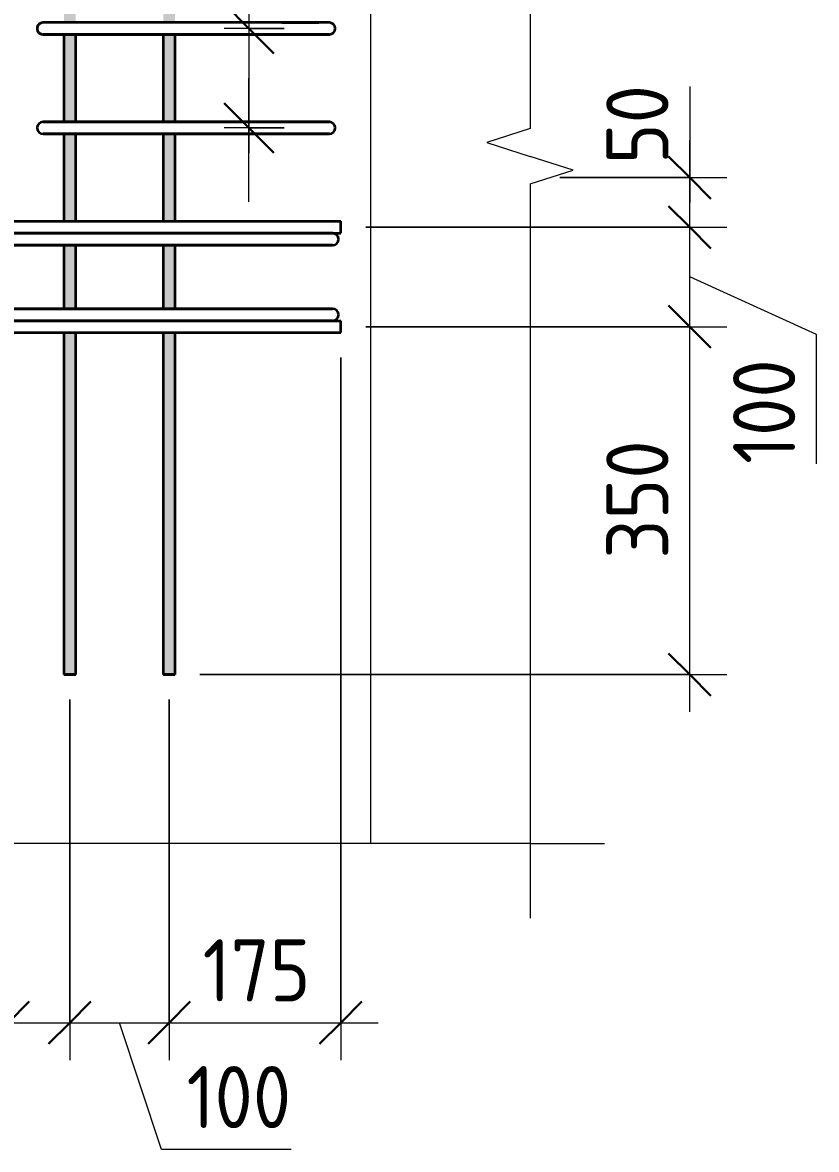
# Model space of a CAD drawing. Header units: millimetres. Extents: x -737 to 48133, y -5064 to 36443.
# Drawn here: x 47086 to 47884, y 692 to 1826 of the extents above; entities that cross this region are included whole.
import ezdxf

# ---------------------------------------------------------------- set-up
doc = ezdxf.new("R2010")
doc.units = ezdxf.units.MM
for name, color, linetype, lineweight in [('AA_Dim', 7, 'Continuous', 9), ('AA_Dim-25', 7, 'Continuous', 9), ('AA_Oformlenie', 7, 'Continuous', 9), ('AA_Vinoska', 7, 'Continuous', 9), ('AF_Stena_Опалубка', 253, 'Continuous', 20), ('KR_Armatura_Tonkie', 7, 'Continuous', 20)]:
    doc.layers.add(name, color=color, linetype=linetype, lineweight=lineweight)
doc.styles.add('ISOCPEUR_6', font='isocpeur.TTF', dxfattribs={"width": 0.9, "height": 62.5})
doc.styles.add('ISOCPEUR_8', font='isocpeur.TTF', dxfattribs={"width": 0.8, "height": 62.5})
doc.dimstyles.new('05_Округл_5мм__прозр__2', dxfattribs={"dimscale": 304.8, "dimtxt": 62.672186, "dimasz": 0.139436, "dimexe": 0.123031, "dimexo": 0.082021, "dimgap": 0.008202, "dimtad": 1, "dimdec": 0, "dimrnd": 5, "dimdsep": 46, "dimtxsty": 'ISOCPEUR_6', "dimblk1": 'OBLIQUE', "dimblk2": 'OBLIQUE', "dimsah": 1, "dimcen": 0.09, "dimdle": 0.123031, "dimazin": 0, "dimtfac": 1, "dimtdec": 4, "dimtix": 1, "dimtmove": 1, "dimatfit": 3, "dimfxl": 1, "dimtvp": 1, "dimtolj": 1, "dimtzin": 0, "dimlwd": 18, "dimlwe": 18, "dimarcsym": 2})
doc.dimstyles.new('05_Округл_5мм__прозр__3', dxfattribs={"dimscale": 304.8, "dimtxt": 62.672186, "dimasz": 0.139436, "dimexe": 0.123031, "dimexo": 0.082021, "dimgap": 0.008202, "dimtad": 1, "dimdec": 0, "dimrnd": 5, "dimdsep": 46, "dimtxsty": 'ISOCPEUR_6', "dimblk1": 'OBLIQUE', "dimblk2": 'OBLIQUE', "dimsah": 1, "dimcen": 0.09, "dimdle": 0.123031, "dimazin": 0, "dimtfac": 1, "dimtdec": 4, "dimtix": 1, "dimtmove": 0, "dimatfit": 3, "dimfxl": 1, "dimtvp": 1, "dimtolj": 1, "dimtzin": 0, "dimlwd": 18, "dimlwe": 18, "dimarcsym": 2})
doc.dimstyles.new('10_Раскладка_арматуры_с_засечками_1', dxfattribs={"dimscale": 304.8, "dimtxt": 0.18, "dimasz": 0.164042, "dimexe": 0.082021, "dimexo": 0, "dimgap": 0, "dimtad": 1, "dimdec": 3, "dimrnd": 0.001, "dimdsep": 46, "dimtxsty": 'ISOCPEUR_8', "dimblk1": 'OBLIQUE', "dimblk2": 'OBLIQUE', "dimsah": 1, "dimcen": 0.09, "dimdle": 0.082021, "dimazin": 0, "dimtfac": 1, "dimtdec": 4, "dimtix": 1, "dimtmove": 0, "dimatfit": 3, "dimfxl": 1, "dimtvp": 1, "dimtolj": 1, "dimtzin": 0, "dimlwd": 18, "dimlwe": 18, "dimarcsym": 2})
doc.dimstyles.new('10_Раскладка_арматуры_с_засечками_5', dxfattribs={"dimscale": 304.8, "dimtxt": 0.18, "dimasz": 0.164042, "dimexe": 0.082021, "dimexo": 0, "dimgap": 0, "dimtad": 1, "dimdec": 3, "dimrnd": 0.001, "dimdsep": 46, "dimtxsty": 'ISOCPEUR_8', "dimblk1": 'OBLIQUE', "dimblk2": 'OBLIQUE', "dimsah": 1, "dimcen": 0.09, "dimdle": 0.082021, "dimazin": 0, "dimtfac": 1, "dimtdec": 4, "dimtix": 1, "dimtmove": 1, "dimatfit": 3, "dimfxl": 1, "dimtvp": 1, "dimtolj": 1, "dimtzin": 0, "dimlwd": 18, "dimlwe": 18, "dimarcsym": 2})

# ---------------------------------------------------------------- blocks, each defined once
blk = doc.blocks.new('350_Стержень верт с удлинением концов _НесАрм_РабПлоск_ - 350_Стержень верт с удлинением концов _НесАрм_РабПлоск_-4140946-Схема обрамления отверстия 1500х1050 _h_')
at = {"layer": 'KR_Armatura_Tonkie', "lineweight": 35}
h = blk.add_hatch(color=256, dxfattribs=at)
h.paths.add_polyline_path([(-32483, 1170), (-32477, 1170), (-32477.2, 1514), (-32489, 1514), (-32488.8, 1170), (-32484.6, 1170)])
h.paths.add_polyline_path([(-32483, 1538), (-32477, 1538), (-32477.2, 1602), (-32489, 1602), (-32488.8, 1538), (-32483.2, 1538)])
h.paths.add_polyline_path([(-32483, 1626), (-32477, 1626), (-32477.2, 1714), (-32489, 1714), (-32488.8, 1626), (-32483.3, 1626)])
h.paths.add_polyline_path([(-32478.8, 1726), (-32477, 1726), (-32477.2, 1814), (-32489, 1814), (-32488.8, 1726), (-32479, 1726)])
h.paths.add_polyline_path([(-32478.8, 1826), (-32477, 1826), (-32477.2, 2014), (-32489, 2014), (-32488.8, 1826), (-32479.1, 1826)])
h.paths.add_polyline_path([(-32478.8, 2026), (-32477, 2026), (-32477.2, 2214), (-32489, 2214), (-32488.8, 2026), (-32479.2, 2026)])
h.paths.add_polyline_path([(-32482.1, 2226), (-32477, 2226), (-32477.2, 2414), (-32489, 2414), (-32488.8, 2226), (-32483, 2226)])
h.paths.add_polyline_path([(-32478.8, 2426), (-32477, 2426), (-32477.2, 2614), (-32489, 2614), (-32488.8, 2426), (-32479.4, 2426)])
h.paths.add_polyline_path([(-32478.8, 2626), (-32477, 2626), (-32477.2, 2776), (-32489, 2776), (-32488.8, 2626), (-32479.5, 2626)])
h.paths.add_polyline_path([(-32482.5, 2800), (-32477, 2800), (-32477.2, 2852), (-32489, 2852), (-32488.8, 2800), (-32483, 2800)])
h.paths.add_polyline_path([(-32482.6, 2876), (-32477, 2876), (-32477.2, 3540), (-32489, 3540), (-32488.8, 2876), (-32483, 2876)])
for p, q in [((-32489, 1814), (-32489, 1726)), ((-32477, 1726), (-32477, 1814)), ((-32489, 1714), (-32489, 1626)), ((-32477, 1626), (-32477, 1714)), ((-32489, 1602), (-32489, 1538)), ((-32477, 1538), (-32477, 1602)), ((-32489, 1514), (-32489, 1170)), ((-32477, 1170), (-32477, 1514)), ((-32477, 1170), (-32489, 1170)), ((-32488.8, 1170), (-32477.2, 1170))]:
    blk.add_line(p, q, dxfattribs=at)
blk = doc.blocks.new('350_Стержень верт с удлинением концов _НесАрм_РабПлоск_ - 350_Стержень верт с удлинением концов _НесАрм_РабПлоск_-V21-Схема обрамления отверстия 1500х1050 _h_')
at = {"layer": 'KR_Armatura_Tonkie', "lineweight": 35}
for p, q in [((-32489, 1814), (-32489, 1726)), ((-32477, 1726), (-32477, 1814)), ((-32489, 1714), (-32489, 1626)), ((-32477, 1626), (-32477, 1714)), ((-32489, 1602), (-32489, 1538)), ((-32477, 1538), (-32477, 1602)), ((-32489, 1514), (-32489, 1170)), ((-32477, 1170), (-32477, 1514)), ((-32488.8, 1170), (-32477.2, 1170)), ((-32477.2, 1170), (-32488.8, 1170))]:
    blk.add_line(p, q, dxfattribs=at)
blk = doc.blocks.new('350_Стержень верт с удлинением концов _НесАрм_РабПлоск_ - 350_Стержень верт с удлинением концов _НесАрм_РабПлоск_-V22-Схема обрамления отверстия 1500х1050 _h_')
at = {"layer": 'KR_Armatura_Tonkie', "lineweight": 35}
h = blk.add_hatch(color=256, dxfattribs=at)
h.paths.add_polyline_path([(-32583, 1170), (-32577, 1170), (-32577.2, 1514), (-32589, 1514), (-32588.8, 1170), (-32584.6, 1170)])
h.paths.add_polyline_path([(-32581.7, 1538), (-32577, 1538), (-32577.2, 1602), (-32589, 1602), (-32588.8, 1538), (-32583, 1538)])
h.paths.add_polyline_path([(-32581.7, 1626), (-32577, 1626), (-32577.2, 1714), (-32589, 1714), (-32588.8, 1626), (-32583, 1626)])
h.paths.add_polyline_path([(-32583.4, 1726), (-32577, 1726), (-32577.2, 1814), (-32589, 1814), (-32588.8, 1726), (-32584.6, 1726)])
h.paths.add_polyline_path([(-32577.4, 1826), (-32577, 1826), (-32577.2, 2014), (-32589, 2014), (-32588.8, 1826), (-32577.8, 1826)])
h.paths.add_polyline_path([(-32577.8, 2026), (-32577, 2026), (-32577.2, 2214), (-32589, 2214), (-32588.8, 2026), (-32578.1, 2026)])
h.paths.add_polyline_path([(-32577.2, 2226), (-32577, 2226), (-32577.2, 2414), (-32589, 2414), (-32588.8, 2226), (-32577.5, 2226)])
h.paths.add_polyline_path([(-32577.8, 2426), (-32577, 2426), (-32577.2, 2614), (-32589, 2614), (-32588.8, 2426), (-32577.8, 2426)])
h.paths.add_polyline_path([(-32577.2, 2626), (-32577, 2626), (-32577.2, 2776), (-32589, 2776), (-32588.8, 2626), (-32577.6, 2626)])
h.paths.add_polyline_path([(-32582.5, 2800), (-32577, 2800), (-32577.2, 2852), (-32589, 2852), (-32588.8, 2800), (-32583, 2800)])
h.paths.add_polyline_path([(-32582.6, 2876), (-32577, 2876), (-32577.2, 3540), (-32589, 3540), (-32588.8, 2876), (-32583, 2876)])
for p, q in [((-32589, 1814), (-32589, 1726)), ((-32577, 1726), (-32577, 1814)), ((-32589, 1714), (-32589, 1626)), ((-32577, 1626), (-32577, 1714)), ((-32589, 1602), (-32589, 1538)), ((-32577, 1538), (-32577, 1602)), ((-32589, 1514), (-32589, 1170)), ((-32577, 1170), (-32577, 1514)), ((-32577, 1170), (-32589, 1170)), ((-32588.8, 1170), (-32577.2, 1170))]:
    blk.add_line(p, q, dxfattribs=at)
blk = doc.blocks.new('350_Стержень верт с удлинением концов _НесАрм_РабПлоск_ - 350_Стержень верт с удлинением концов _НесАрм_РабПлоск_-V23-Схема обрамления отверстия 1500х1050 _h_')
at = {"layer": 'KR_Armatura_Tonkie', "lineweight": 35}
for p, q in [((-32589, 1814), (-32589, 1726)), ((-32577, 1726), (-32577, 1814)), ((-32589, 1714), (-32589, 1626)), ((-32577, 1626), (-32577, 1714)), ((-32589, 1602), (-32589, 1538)), ((-32577, 1538), (-32577, 1602)), ((-32589, 1514), (-32589, 1170)), ((-32577, 1170), (-32577, 1514)), ((-32588.8, 1170), (-32577.2, 1170)), ((-32577.2, 1170), (-32588.8, 1170))]:
    blk.add_line(p, q, dxfattribs=at)
blk = doc.blocks.new('011_Прямоугольник обрыва _ЭлУзла_ - 011_Прямоугольник обрыва _ЭлУзла_-4156951-Схема обрамления отверстия 1500х1050 _h_')
at = {"layer": 'AA_Oformlenie'}
for p, q in [((-32120, 3046.4), (-32120, 1719.4)), ((-32120, 1663.8), (-32120, 1000)), ((-32120, 1000), (-32731.3, 1000))]:
    blk.add_line(p, q, dxfattribs=at)
blk = doc.blocks.new('DIMBLOCK152-Схема обрамления отверстия 1500х1050 _h_')
at = {"layer": 'AA_Dim-25', "lineweight": 30}
for p, q in [((47756.9, 1520), (47735.6, 1541.2)), ((47756.9, 1520), (47778.1, 1498.7)), ((47756.9, 1170), (47735.6, 1191.2)), ((47756.9, 1170), (47778.1, 1148.7))]:
    blk.add_line(p, q, dxfattribs=at)
at = {"layer": 'AA_Dim-25', "lineweight": 18}
for p, q in [((47431, 1520), (47794.4, 1520)), ((47756.9, 1520), (47431, 1520)), ((47756.9, 1132.5), (47756.9, 1520)), ((47264.3, 1170), (47794.4, 1170)), ((47756.9, 1170), (47264.3, 1170))]:
    blk.add_line(p, q, dxfattribs=at)
at = {"layer": 'AA_Dim-25', "color": 0, "lineweight": 18, "insert": (47673, 1286.5), "char_height": 62.5, "width": 140.48, "attachment_point": 1, "rotation": 90, "line_spacing_factor": 1.135194, "style": 'ISOCPEUR_6'}
blk.add_mtext('350', dxfattribs=at)
blk = doc.blocks.new('_Oblique')
at = {"color": 0, "linetype": 'ByBlock', "lineweight": -2}
blk.add_line((-0.5, -0.5), (0.5, 0.5), dxfattribs=at)
blk = doc.blocks.new('DIMBLOCK153-Схема обрамления отверстия 1500х1050 _h_')
at = {"layer": 'AA_Dim-25', "lineweight": 30}
for p, q in [((47756.9, 1620), (47735.6, 1641.2)), ((47756.9, 1620), (47778.1, 1598.7)), ((47756.9, 1520), (47735.6, 1541.2)), ((47756.9, 1520), (47778.1, 1498.7))]:
    blk.add_line(p, q, dxfattribs=at)
at = {"layer": 'AA_Dim-25', "lineweight": 18}
for p, q in [((47431, 1620), (47794.4, 1620)), ((47756.9, 1620), (47431, 1620)), ((47756.9, 1520), (47756.9, 1620)), ((47884.4, 1512.1), (47756.9, 1570)), ((47431, 1520), (47794.4, 1520)), ((47756.9, 1520), (47431, 1520)), ((47884.4, 1381.9), (47884.4, 1512.1))]:
    blk.add_line(p, q, dxfattribs=at)
at = {"layer": 'AA_Dim-25', "color": 0, "lineweight": 18, "insert": (47800.5, 1381.9), "char_height": 62.5, "width": 126.29, "attachment_point": 1, "rotation": 90, "line_spacing_factor": 1.135194, "style": 'ISOCPEUR_6'}
blk.add_mtext('100', dxfattribs=at)
blk = doc.blocks.new('DIMBLOCK154-Схема обрамления отверстия 1500х1050 _h_')
at = {"layer": 'AA_Dim-25', "lineweight": 18}
for p, q in [((47756.9, 1761.6), (47756.9, 1658.6)), ((47756.9, 1620), (47756.9, 1707.5)), ((47626.3, 1670), (47794.4, 1670)), ((47756.9, 1670), (47626.3, 1670)), ((47756.9, 1658.6), (47756.9, 1645)), ((47431, 1620), (47794.4, 1620)), ((47756.9, 1620), (47431, 1620))]:
    blk.add_line(p, q, dxfattribs=at)
at = {"layer": 'AA_Dim-25', "lineweight": 30}
for p, q in [((47756.9, 1670), (47735.6, 1691.2)), ((47756.9, 1670), (47778.1, 1648.7)), ((47756.9, 1620), (47735.6, 1641.2)), ((47756.9, 1620), (47778.1, 1598.7))]:
    blk.add_line(p, q, dxfattribs=at)
at = {"layer": 'AA_Dim-25', "color": 0, "lineweight": 18, "insert": (47673, 1683.6), "char_height": 62.5, "width": 93.654, "attachment_point": 1, "rotation": 90, "line_spacing_factor": 1.135194, "style": 'ISOCPEUR_6'}
blk.add_mtext('50', dxfattribs=at)
blk = doc.blocks.new('DIMBLOCK173-Схема обрамления отверстия 1500х1050 _h_')
at = {"layer": 'AA_Dim-25', "lineweight": 18}
for p, q in [((47071.3, 1645), (47071.3, 782.1)), ((47071.3, 819.6), (47071.3, 1645)), ((47133.3, 1145), (47133.3, 782.1)), ((47133.3, 819.6), (47133.3, 1145)), ((46979.7, 819.6), (47082.7, 819.6)), ((47033.8, 819.6), (47133.3, 819.6)), ((47082.7, 819.6), (47102.3, 819.6))]:
    blk.add_line(p, q, dxfattribs=at)
at = {"layer": 'AA_Dim-25', "lineweight": 30}
for p, q in [((47071.3, 819.6), (47092.6, 840.9)), ((47133.3, 819.6), (47154.6, 840.9)), ((47071.3, 819.6), (47050.1, 798.4)), ((47133.3, 819.6), (47112.1, 798.4))]:
    blk.add_line(p, q, dxfattribs=at)
at = {"layer": 'AA_Dim-25', "color": 0, "lineweight": 18, "insert": (46979.7, 903.6), "char_height": 62.5, "width": 93.654, "attachment_point": 1, "line_spacing_factor": 1.135194, "style": 'ISOCPEUR_6'}
blk.add_mtext('60', dxfattribs=at)
blk = doc.blocks.new('DIMBLOCK174-Схема обрамления отверстия 1500х1050 _h_')
at = {"layer": 'AA_Dim-25', "lineweight": 18}
for p, q in [((47133.3, 1145), (47133.3, 782.1)), ((47133.3, 819.6), (47133.3, 1145)), ((47233.3, 1145), (47233.3, 782.1)), ((47233.3, 819.6), (47233.3, 1145)), ((47133.3, 819.6), (47233.3, 819.6)), ((47225.8, 692.1), (47183.3, 819.6)), ((47356.1, 692.1), (47225.8, 692.1))]:
    blk.add_line(p, q, dxfattribs=at)
at = {"layer": 'AA_Dim-25', "lineweight": 30}
for p, q in [((47133.3, 819.6), (47154.6, 840.9)), ((47233.3, 819.6), (47254.6, 840.9)), ((47133.3, 819.6), (47112.1, 798.4)), ((47233.3, 819.6), (47212.1, 798.4))]:
    blk.add_line(p, q, dxfattribs=at)
at = {"layer": 'AA_Dim-25', "color": 0, "lineweight": 18, "insert": (47250.8, 776.1), "char_height": 62.5, "width": 126.29, "attachment_point": 1, "line_spacing_factor": 1.135194, "style": 'ISOCPEUR_6'}
blk.add_mtext('100', dxfattribs=at)
blk = doc.blocks.new('DIMBLOCK175-Схема обрамления отверстия 1500х1050 _h_')
at = {"layer": 'AA_Dim-25', "lineweight": 18}
for p, q in [((47406, 1489), (47406, 782.1)), ((47406, 819.6), (47406, 1489)), ((47233.3, 1145), (47233.3, 782.1)), ((47233.3, 819.6), (47233.3, 1145)), ((47233.3, 819.6), (47443.5, 819.6))]:
    blk.add_line(p, q, dxfattribs=at)
at = {"layer": 'AA_Dim-25', "lineweight": 30}
for p, q in [((47233.3, 819.6), (47254.6, 840.9)), ((47406, 819.6), (47427.2, 840.9)), ((47233.3, 819.6), (47212.1, 798.4)), ((47406, 819.6), (47384.7, 798.4))]:
    blk.add_line(p, q, dxfattribs=at)
at = {"layer": 'AA_Dim-25', "color": 0, "lineweight": 18, "insert": (47267, 903.6), "char_height": 62.5, "width": 126.29, "attachment_point": 1, "line_spacing_factor": 1.135194, "style": 'ISOCPEUR_6'}
blk.add_mtext('175', dxfattribs=at)
blk = doc.blocks.new('DIMBLOCK198-Схема обрамления отверстия 1500х1050 _h_')
at = {"layer": 'AA_Dim-25', "lineweight": 30}
for p, q in [((47313.6, 2020), (47288.6, 2045)), ((47313.6, 2020), (47338.6, 1995)), ((47313.6, 1820), (47288.6, 1845)), ((47313.6, 1820), (47338.6, 1795))]:
    blk.add_line(p, q, dxfattribs=at)
at = {"layer": 'AA_Dim-25', "lineweight": 18}
for p, q in [((47349, 2020), (47288.6, 2020)), ((47313.6, 2020), (47313.6, 1820)), ((47313.6, 2020), (47349, 2020)), ((47349, 1820), (47288.6, 1820)), ((47313.6, 1820), (47349, 1820))]:
    blk.add_line(p, q, dxfattribs=at)
blk = doc.blocks.new('DIMBLOCK199-Схема обрамления отверстия 1500х1050 _h_')
at = {"layer": 'AA_Dim-25', "lineweight": 30}
for p, q in [((47313.6, 1820), (47288.6, 1845)), ((47313.6, 1820), (47338.6, 1795)), ((47313.6, 1720), (47288.6, 1745)), ((47313.6, 1720), (47338.6, 1695))]:
    blk.add_line(p, q, dxfattribs=at)
at = {"layer": 'AA_Dim-25', "lineweight": 18}
for p, q in [((47349, 1820), (47288.6, 1820)), ((47313.6, 1820), (47313.6, 1695)), ((47313.6, 1820), (47349, 1820)), ((47313.6, 1645.5), (47313.6, 1770)), ((47349, 1720), (47288.6, 1720)), ((47313.6, 1720), (47349, 1720)), ((47313.6, 1645.5), (47313.6, 1645.5))]:
    blk.add_line(p, q, dxfattribs=at)

msp = doc.modelspace()

# ---------------------------------------------------------------- linework, layer by layer
at = {"layer": 'AA_Vinoska'}
for p, q in [((47596.303, 1719.4442), (47552.9779, 1705.3671)), ((47552.9779, 1705.3671), (47596.303, 1691.2899)), ((47639.6042, 1677.5399), (47596.303, 1691.2899)), ((47596.303, 1663.7899), (47639.6042, 1677.5399)), ((47596.303, 1000), (47671.303, 1000)), ((47596.303, 1000), (47596.303, 925))]:
    msp.add_line(p, q, dxfattribs=at)
at = {"layer": 'AF_Stena_Опалубка'}
msp.add_line((47436.303, 1000), (47436.303, 2920), dxfattribs=at)
at = {"layer": 'KR_Armatura_Tonkie', "lineweight": 35}
for p, q in [((47142.4476, 1826), (47106.4476, 1826)), ((47358.4476, 1826), (47142.4476, 1826)), ((47332.9918, 1826), (47295.8262, 1826)), ((47394.4476, 1826), (47332.9918, 1826)), ((47346.7379, 1826), (47383.9035, 1826)), ((47383.9035, 1826), (47358.4476, 1826)), ((47383.9035, 1826), (47383.9035, 1826)), ((47142.4476, 1814), (47106.4476, 1814)), ((47106.4476, 1814), (47116.9743, 1814)), ((47116.9918, 1814), (47142.4476, 1814)), ((47358.4476, 1814), (47142.4476, 1814)), ((47142.4476, 1814), (47358.4476, 1814)), ((47332.9918, 1814), (47295.8262, 1814)), ((47394.4476, 1814), (47332.9918, 1814)), ((47346.7379, 1814), (47383.9035, 1814)), ((47394.4476, 1814), (47358.4476, 1814)), ((47358.4476, 1814), (47394.4476, 1814)), ((47383.9035, 1814), (47394.4476, 1814)), ((47142.4476, 1726), (47106.4476, 1726)), ((47106.4476, 1726), (47116.9743, 1726)), ((47116.9918, 1726), (47142.4476, 1726)), ((47358.4476, 1726), (47142.4476, 1726)), ((47142.4476, 1726), (47358.4476, 1726)), ((47332.9918, 1726), (47295.8262, 1726)), ((47394.4476, 1726), (47332.9918, 1726)), ((47346.7379, 1726), (47383.9035, 1726)), ((47383.9035, 1726), (47358.4476, 1726)), ((47358.4476, 1726), (47394.4476, 1726)), ((47383.9035, 1726), (47383.9035, 1726)), ((47142.4476, 1714), (47106.4476, 1714)), ((47106.4476, 1714), (47116.9743, 1714)), ((47116.9918, 1714), (47142.4476, 1714)), ((47358.4476, 1714), (47142.4476, 1714)), ((47142.4476, 1714), (47358.4476, 1714)), ((47332.9918, 1714), (47295.8262, 1714)), ((47394.4476, 1714), (47332.9918, 1714)), ((47346.7379, 1714), (47383.9035, 1714)), ((47394.4476, 1714), (47358.4476, 1714)), ((47358.4476, 1714), (47394.4476, 1714)), ((47383.9035, 1714), (47394.4476, 1714)), ((45235.969, 1626), (47405.969, 1626)), ((45235.969, 1626), (47405.969, 1626)), ((45445.969, 1626), (47305.969, 1626)), ((47405.969, 1614), (47405.969, 1626)), ((47405.969, 1614), (47405.969, 1626)), ((45235.969, 1614), (47405.969, 1614)), ((45235.969, 1614), (47405.969, 1614)), ((45445.969, 1614), (47305.969, 1614)), ((46483.7134, 1614), (47361.7134, 1614)), ((47361.7134, 1614), (46483.7134, 1614)), ((47361.7134, 1614), (47397.7134, 1614)), ((47397.7134, 1614), (47361.7134, 1614)), ((46483.7134, 1602), (47361.7134, 1602)), ((47361.7134, 1602), (46483.7134, 1602)), ((47361.7134, 1602), (47397.7134, 1602)), ((47397.7134, 1602), (47361.7134, 1602)), ((46483.7134, 1538), (47361.7134, 1538)), ((47361.7134, 1538), (46483.7134, 1538)), ((47361.7134, 1538), (47397.7134, 1538)), ((47397.7134, 1538), (47361.7134, 1538)), ((45235.969, 1526), (47405.969, 1526)), ((45235.969, 1526), (47405.969, 1526)), ((46483.7134, 1526), (47361.7134, 1526)), ((47361.7134, 1526), (46483.7134, 1526)), ((47361.7134, 1526), (47397.7134, 1526)), ((47397.7134, 1526), (47361.7134, 1526)), ((47405.969, 1514), (47405.969, 1526)), ((47405.969, 1514), (47405.969, 1526)), ((45235.969, 1514), (47405.969, 1514)), ((45235.969, 1514), (47405.969, 1514))]:
    msp.add_line(p, q, dxfattribs=at)
for centre, start, end in [((47106.4476, 1820), 90, 270), ((47106.4476, 1820), 90, 164.6432184), ((47394.4476, 1820), 270, 90), ((47394.4476, 1820), 270, 90), ((47394.4476, 1820), 270, 90), ((47106.4476, 1820), 165, 270), ((47106.4476, 1720), 90, 270), ((47106.4476, 1720), 90, 270), ((47394.4476, 1720), 270, 90), ((47394.4476, 1720), 270, 90), ((47394.4476, 1720), 270, 90), ((47397.7134, 1608), 270, 90), ((47397.7134, 1608), 270, 90), ((47397.7134, 1532), 270, 90), ((47397.7134, 1532), 270, 90)]:
    msp.add_arc(centre, 6, start, end, dxfattribs=at)

# ---------------------------------------------------------------- block references
at = {"layer": 'AA_Oformlenie'}
msp.add_blockref('011_Прямоугольник обрыва _ЭлУзла_ - 011_Прямоугольник обрыва _ЭлУзла_-4156951-Схема обрамления отверстия 1500х1050 _h_', (79716.303, 0), dxfattribs=at)
at = {"layer": 'KR_Armatura_Tonkie', "lineweight": 35}
for name in ['350_Стержень верт с удлинением концов _НесАрм_РабПлоск_ - 350_Стержень верт с удлинением концов _НесАрм_РабПлоск_-V22-Схема обрамления отверстия 1500х1050 _h_', '350_Стержень верт с удлинением концов _НесАрм_РабПлоск_ - 350_Стержень верт с удлинением концов _НесАрм_РабПлоск_-V23-Схема обрамления отверстия 1500х1050 _h_', '350_Стержень верт с удлинением концов _НесАрм_РабПлоск_ - 350_Стержень верт с удлинением концов _НесАрм_РабПлоск_-4140946-Схема обрамления отверстия 1500х1050 _h_', '350_Стержень верт с удлинением концов _НесАрм_РабПлоск_ - 350_Стержень верт с удлинением концов _НесАрм_РабПлоск_-V21-Схема обрамления отверстия 1500х1050 _h_']:
    msp.add_blockref(name, (79716.303, 0), dxfattribs=at)

# ---------------------------------------------------------------- dimensions: what is measured, and where the dimension line sits
at = {"layer": 'AA_Dim', "lineweight": 18}
for base, p1, p2, dimstyle, override, picture, middle in [((47313.6331, 1820), (47348.9885, 2020), (47348.9885, 1820), '10_Раскладка_арматуры_с_засечками_1', {"dimpost": '<>', "dimfxl": 200}, 'DIMBLOCK198-Схема обрамления отверстия 1500х1050 _h_', (47282.3831, 1920)), ((47313.6331, 1720), (47348.9885, 1820), (47348.9885, 1720), '10_Раскладка_арматуры_с_засечками_5', {"dimpost": '<>', "dimfxl": 100}, 'DIMBLOCK199-Схема обрамления отверстия 1500х1050 _h_', (47282.3831, 1770)), ((47756.878, 1520), (47239.303, 1170), (47405.969, 1520), '05_Округл_5мм__прозр__3', {"dimpost": '<>', "dimfxl": 387.65651}, 'DIMBLOCK152-Схема обрамления отверстия 1500х1050 _h_', (47723.128, 1345))]:
    dim = msp.add_linear_dim(base=base, p1=p1, p2=p2, angle=90, dimstyle=dimstyle, override=override, dxfattribs=at)
    dim.commit()
    dim.dimension.update_dxf_attribs({"geometry": picture, "text_midpoint": middle})
for base, p1, p2, override, picture, middle in [((47756.878, 1670), (47405.969, 1620), (47601.303, 1670), {"dimpost": '<>', "dimfxl": 201.63173}, 'DIMBLOCK154-Схема обрамления отверстия 1500х1050 _h_', (47714.6248, 1730.3982)), ((47756.878, 1620), (47405.969, 1520), (47405.969, 1620), {"dimpost": '<>', "dimfxl": 100}, 'DIMBLOCK153-Схема обрамления отверстия 1500х1050 _h_', (47842.1248, 1445.0424))]:
    dim = msp.add_linear_dim(base=base, p1=p1, p2=p2, angle=90, dimstyle='05_Округл_5мм__прозр__2', override=override, dxfattribs=at)
    dim.commit()
    dim.dimension.update_dxf_attribs({"geometry": picture, "text_midpoint": middle, "dimtype": 160, "text_rotation": 90})
for base, p1, p2, override, picture, middle in [((47133.303, 819.6493), (47071.303, 1670), (47133.303, 1170), {"dimpost": '<>', "dimfxl": 503.829336}, 'DIMBLOCK173-Схема обрамления отверстия 1500х1050 _h_', (47026.5137, 861.9025)), ((47233.303, 819.6493), (47133.303, 1170), (47233.303, 1170), {"dimpost": '<>', "dimfxl": 100}, 'DIMBLOCK174-Схема обрамления отверстия 1500х1050 _h_', (47313.9608, 734.4025))]:
    dim = msp.add_linear_dim(base=base, p1=p1, p2=p2, dimstyle='05_Округл_5мм__прозр__2', override=override, dxfattribs=at)
    dim.commit()
    dim.dimension.update_dxf_attribs({"geometry": picture, "text_midpoint": middle, "dimtype": 160})
dim = msp.add_linear_dim(base=(47405.969, 819.6493), p1=(47233.303, 1170), p2=(47405.969, 1514), dimstyle='05_Округл_5мм__прозр__3', override={"dimpost": '<>', "dimfxl": 384.902017}, dxfattribs=at)
dim.commit()
dim.dimension.update_dxf_attribs({"geometry": 'DIMBLOCK175-Схема обрамления отверстия 1500х1050 _h_', "text_midpoint": (47319.636, 853.3993)})

doc.saveas('drawing.dxf')
